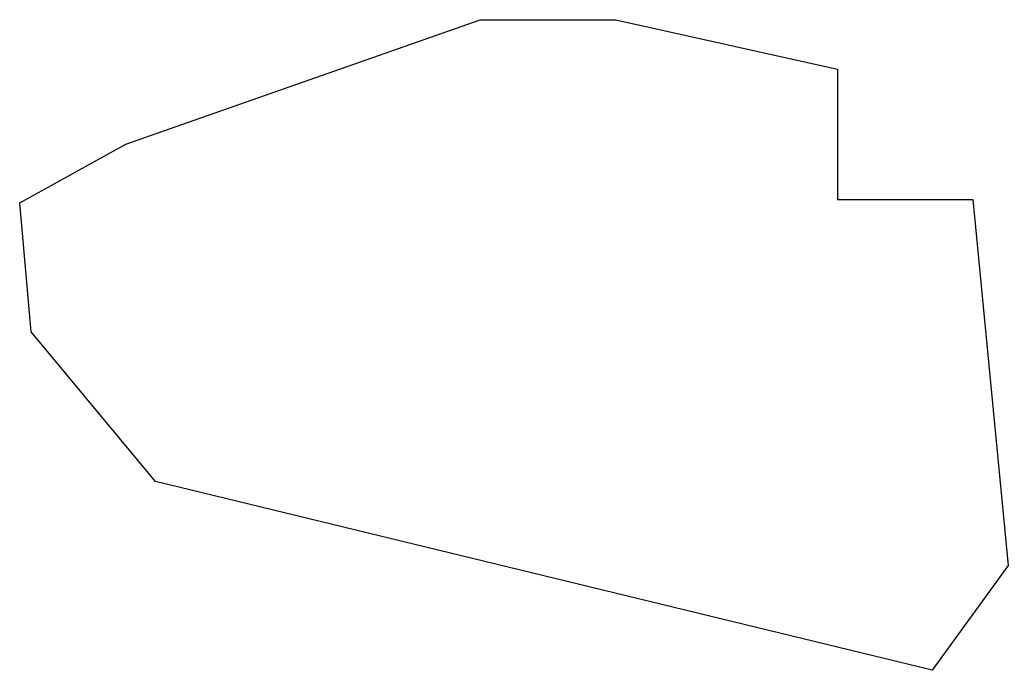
# Model space of a CAD drawing. Header units: millimetres. Extents: x 44 to 204, y -128 to -22.
import ezdxf

# ---------------------------------------------------------------- set-up
doc = ezdxf.new("R2010")
doc.units = ezdxf.units.MM

msp = doc.modelspace()

# ---------------------------------------------------------------- linework, layer by layer
for p, q in [((60.92, -42.35), (118.49, -22.14)), ((118.49, -22.14), (140.49, -22.14)), ((140.49, -22.14), (176.49, -30.14)), ((176.49, -30.14), (176.49, -51.34)), ((43.69, -51.89), (60.92, -42.35)), ((176.49, -51.34), (198.49, -51.34)), ((198.49, -51.34), (204.23, -110.81)), ((45.52, -72.81), (43.69, -51.89)), ((65.72, -97.14), (45.52, -72.81)), ((191.89, -127.8), (65.72, -97.14)), ((204.23, -110.81), (191.89, -127.8))]:
    msp.add_line(p, q)

doc.saveas('drawing.dxf')
